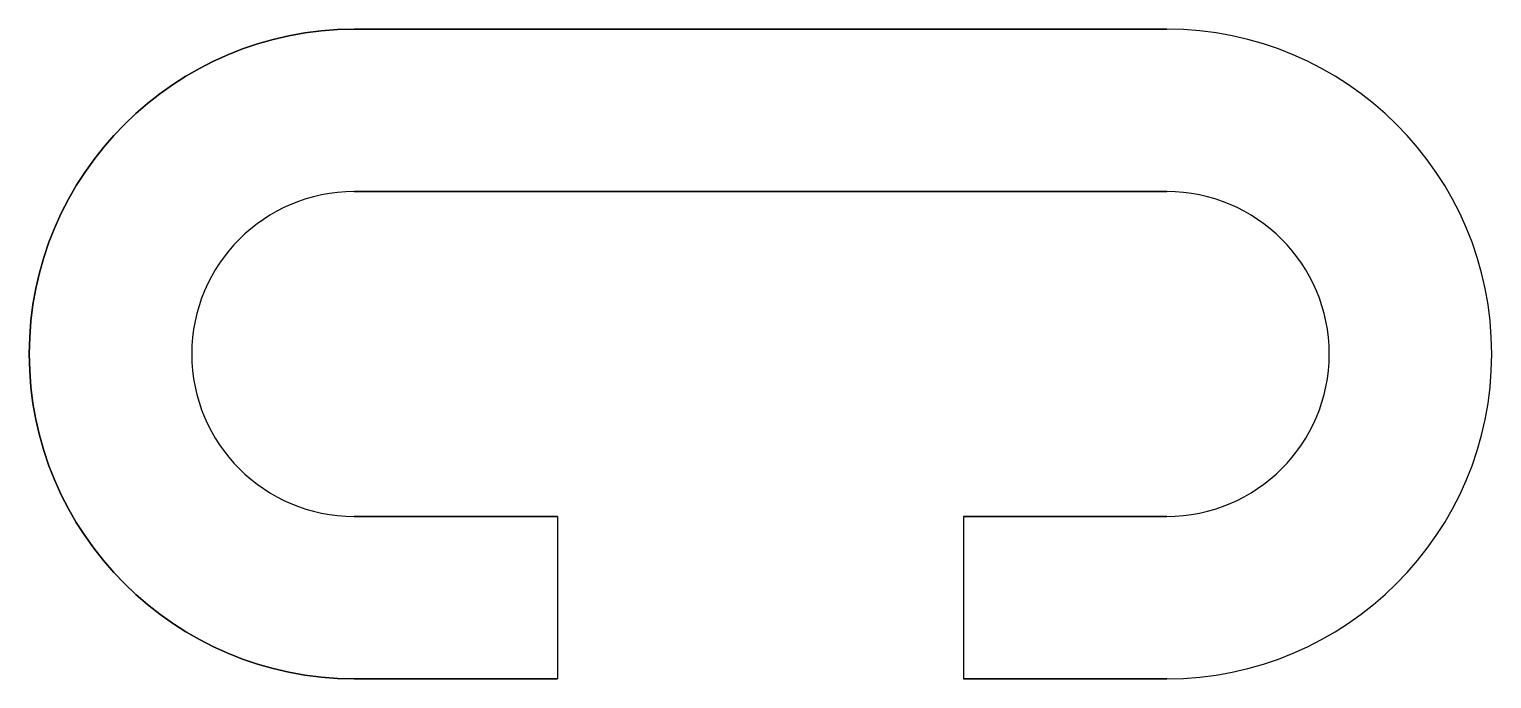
# Model space of a CAD drawing. Header units: inches. Extents: x -1 to 3.5, y -1 to 1.
import ezdxf

# ---------------------------------------------------------------- set-up
doc = ezdxf.new("R2010")
doc.units = ezdxf.units.IN
doc.header["$MEASUREMENT"] = 0

msp = doc.modelspace()

# ---------------------------------------------------------------- linework, layer by layer
at = {"extrusion": (0, -1, 0)}
for p, q in [((0.625, 1, 0.5), (0.625, 1, 1)), ((1.875, 1, 1), (1.875, 1, 0.5)), ((0.625, 0.5, 0.5), (0.625, 0.5, 1)), ((1.25, 0.5, 1.625), (1.25, 0.5, 1.625)), ((1.875, 0.5, 1), (1.875, 0.5, 0.5))]:
    msp.add_line(p, q, dxfattribs=at)
for p, q in [((0.625, -0.5, 0.5), (0.625, -0.5)), ((1.875, -0.5, 0.5), (1.875, -0.5)), ((0.625, -1, 0.5), (0.625, -1)), ((1.875, -1, 0.5), (1.875, -1))]:
    msp.add_line(p, q)
msp.add_lwpolyline([(0, 1, 1), (0, -1, -1)], format="xyb", close=True)
at = {"elevation": 0.5}
msp.add_lwpolyline([(0, 1, 1), (0, -1, -1)], format="xyb", close=True, dxfattribs=at)
for points in [[(0, 1), (2.5, 1)], [(0, 0.5), (2.5, 0.5)]]:
    msp.add_lwpolyline(points, close=True)
for points in [[(0, 1), (2.5, 1)], [(0, 0.5), (2.5, 0.5)]]:
    msp.add_lwpolyline(points, close=True, dxfattribs=at)
at = {"extrusion": (0, -1, 0), "elevation": -1}
msp.add_lwpolyline([(1.875, 1, 0.414214), (1.25, 1.625), (1.25, 1.625, 0.414214), (0.625, 1)], format="xyb", dxfattribs=at)
for points in [[(0.625, -0.5), (0, -0.5), (0.625, -0.5), (0.625, -1), (0, -1), (0.625, -1)], [(1.875, -0.5), (2.5, -0.5), (1.875, -0.5), (1.875, -1), (2.5, -1), (1.875, -1)]]:
    msp.add_lwpolyline(points)
at = {"elevation": 0.5}
for points in [[(0.625, -0.5), (0, -0.5), (0.625, -0.5), (0.625, -1), (0, -1), (0.625, -1)], [(1.875, -0.5), (2.5, -0.5), (1.875, -0.5), (1.875, -1), (2.5, -1), (1.875, -1)]]:
    msp.add_lwpolyline(points, dxfattribs=at)
at = {"extrusion": (0, -1, 0)}
for centre in [(1.25, 1, -1), (1.25, 1, -0.5)]:
    msp.add_circle(centre, 0.25, dxfattribs=at)
for centre, radius, start, end in [((0, 0), 1, 90, 270), ((0, 0, 0.5), 1, 90, 270), ((2.5, 0), 1, 270, 90), ((2.5, 0, 0.5), 1, 270, 90), ((0, 0), 0.5, 90, 270), ((0, 0, 0.5), 0.5, 90, 270), ((2.5, 0), 0.5, 270, 90), ((2.5, 0, 0.5), 0.5, 270, 90)]:
    msp.add_arc(centre, radius, start, end)
msp.add_arc((1.25, 1, -0.5), 0.625, 0, 180, dxfattribs=at)

doc.saveas('drawing.dxf')
